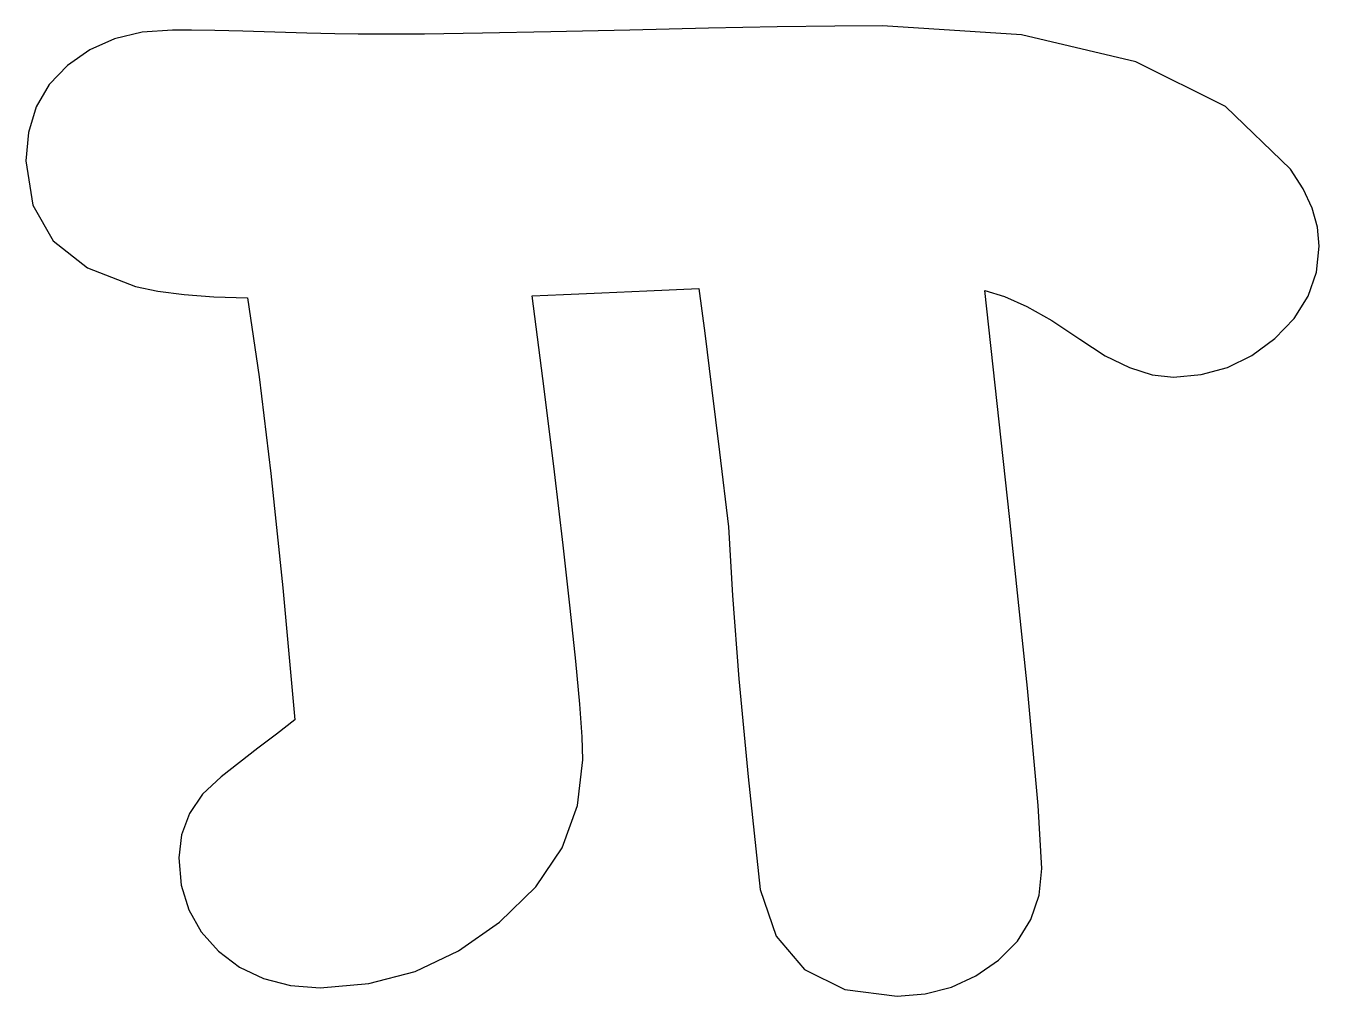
# Model space of a CAD drawing. Extents: x 1.1 to 68.7, y -4 to 46.7.
import ezdxf

# ---------------------------------------------------------------- set-up
doc = ezdxf.new("R2010")
doc.units = 0
doc.layers.add('Layer_1', color=7, linetype='CONTINUOUS')

msp = doc.modelspace()

# ---------------------------------------------------------------- linework, layer by layer
at = {"layer": 'Layer_1', "color": 7}
msp.add_lwpolyline([(6.835069, 33.128044), (8.006436, 32.883426), (9.370703, 32.700828), (10.927876, 32.580257), (12.67795, 32.521707), (13.287764, 28.394469), (13.904445, 23.343956), (14.527998, 17.370167), (15.158418, 10.473099), (14.193791, 9.728963), (13.229167, 8.9848), (12.26454, 8.240664), (11.299912, 7.496529), (10.335319, 6.590455), (9.64631, 5.581059), (9.232889, 4.468285), (9.095051, 3.252189), (9.224275, 1.831087), (9.61186, 0.544323), (10.257804, -0.608046), (11.162109, -1.626078), (12.269738, -2.45807), (13.525486, -3.052345), (14.929352, -3.408933), (16.481335, -3.527776), (19.030733, -3.314191), (21.44231, -2.673377), (23.716062, -1.605392), (25.851996, -0.110235), (27.757157, 1.743232), (29.117976, 3.775824), (29.934456, 5.987572), (30.206597, 8.378474), (30.165277, 9.577382), (30.041263, 11.299925), (29.834549, 13.546132), (29.545139, 16.315979), (29.173091, 19.609479), (28.718346, 23.426639), (28.180902, 27.767462), (27.560764, 32.631951), (29.20065, 32.69739), (31.198814, 32.78351), (33.555251, 32.890315), (36.269964, 33.0178), (36.57315, 30.688899), (36.931448, 27.836355), (37.344852, 24.46017), (37.813367, 20.560336), (38.020089, 16.977426), (38.364606, 12.622814), (38.846912, 7.496529), (39.467011, 1.598536), (40.307633, -0.837154), (41.782136, -2.576942), (43.890531, -3.620797), (46.632811, -3.968749), (48.100434, -3.851626), (49.471586, -3.500203), (50.746265, -2.914536), (51.924478, -2.094624), (52.913229, -1.092086), (53.619476, 0.041347), (54.043222, 1.305702), (54.18446, 2.700953), (53.998433, 5.994458), (53.440333, 12.126723), (52.510154, 21.097766), (51.207899, 32.907558), (52.241436, 32.604373), (53.412771, 32.080712), (54.721904, 31.336577), (56.168835, 30.371967), (57.508984, 29.503786), (58.773337, 28.883665), (59.96189, 28.5116), (61.074653, 28.387592), (62.521595, 28.513322), (63.885854, 28.890554), (65.167428, 29.519289), (66.366319, 30.399528), (67.379178, 31.455432), (68.102647, 32.611256), (68.53673, 33.866998), (68.681422, 35.222661), (68.588405, 36.218273), (68.309352, 37.220789), (67.844264, 38.23021), (67.19314, 39.246535), (63.792837, 42.526239), (59.104064, 44.868895), (53.126823, 46.274503), (45.861111, 46.743063), (43.382379, 46.729262), (40.35587, 46.687911), (36.781576, 46.619017), (32.659503, 46.522582), (28.53747, 46.426093), (24.963193, 46.357183), (21.93667, 46.315849), (19.457899, 46.302104), (18.462295, 46.308962), (17.239296, 46.329621), (15.788902, 46.36408), (14.111111, 46.412338), (12.433382, 46.460544), (10.983008, 46.494986), (9.759987, 46.515673), (8.764321, 46.522588), (7.181336, 46.40715), (5.739576, 46.060909), (4.439042, 45.483866), (3.27973, 44.676016), (2.327199, 43.671748), (1.646806, 42.505575), (1.238549, 41.177496), (1.102431, 39.687518), (1.460757, 37.375839), (2.53564, 35.512035), (4.327076, 34.096106), (6.835069, 33.128044)], dxfattribs=at)

doc.saveas('drawing.dxf')
